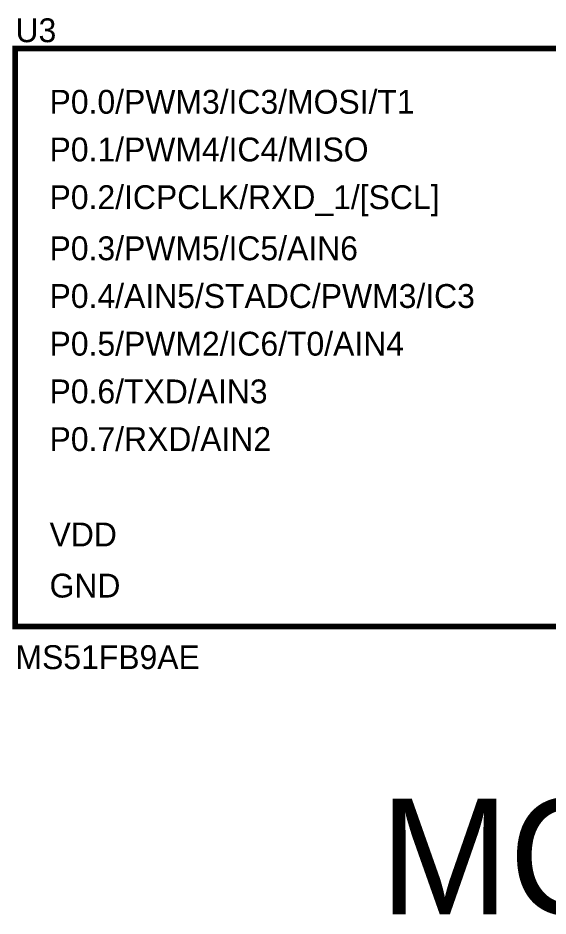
# Model space of a CAD drawing. Header units: inches. Extents: x 0 to 22.3, y 0 to 15.7.
# Drawn here: x 17.107 to 18.207, y 1.899 to 3.763 of the extents above; entities that cross this region are included whole.
import ezdxf

# ---------------------------------------------------------------- set-up
doc = ezdxf.new("R2010")
doc.units = ezdxf.units.IN
doc.header["$MEASUREMENT"] = 0
doc.layers.add('Sheet', color=255, linetype='Continuous')

msp = doc.modelspace()

# ---------------------------------------------------------------- linework, layer by layer
at = {"layer": 'Sheet'}
for points in [[(17.1007, 3.6996, 0.0118, 0.0118, 0), (19.7008, 3.6996, 0.0118, 0.0118, 0), (19.7008, 2.5, 0.0118, 0.0118, 0), (17.1007, 2.5, 0.0118, 0.0118, 0), (17.1007, 3.6996, 0.0118, 0.0118, 0)], [(17.1007, 3.6996, 0.0039, 0.0039, 0), (17.1007, 2.5, 0.0039, 0.0039, 0), (19.7008, 2.5, 0.0039, 0.0039, 0), (19.7008, 3.6996, 0.0039, 0.0039, 0), (17.1007, 3.6996, 0.0039, 0.0039, 0), (17.1007, 3.6996, 0.0039, 0.0039, 0)]]:
    msp.add_lwpolyline(points, format="xyseb", close=True, dxfattribs=at)

# ---------------------------------------------------------------- texts
for s, height, p in [('U3', 0.0495, (17.1016, 3.7128)), ('P0.0/PWM3/IC3/MOSI/T1', 0.049505, (17.1723, 3.5643)), ('P0.1/PWM4/IC4/MISO', 0.049505, (17.1723, 3.4653)), ('P0.2/ICPCLK/RXD_1/[SCL]', 0.049505, (17.1723, 3.3663)), ('P0.3/PWM5/IC5/AIN6', 0.049505, (17.1723, 3.2602)), ('P0.4/AIN5/STADC/PWM3/IC3', 0.049505, (17.1723, 3.1612)), ('P0.5/PWM2/IC6/T0/AIN4', 0.049505, (17.1723, 3.0622)), ('P0.6/TXD/AIN3', 0.049505, (17.1723, 2.9632)), ('P0.7/RXD/AIN2', 0.049505, (17.1723, 2.8642)), ('VDD', 0.0495, (17.1723, 2.6662)), ('GND', 0.0495, (17.1723, 2.5601)), ('MS51FB9AE', 0.0495, (17.1016, 2.4116)), ('MCU', 0.24045, (17.8584, 1.9024))]:
    msp.add_text(s, height=height, dxfattribs=at).set_placement(p)

doc.saveas('drawing.dxf')
